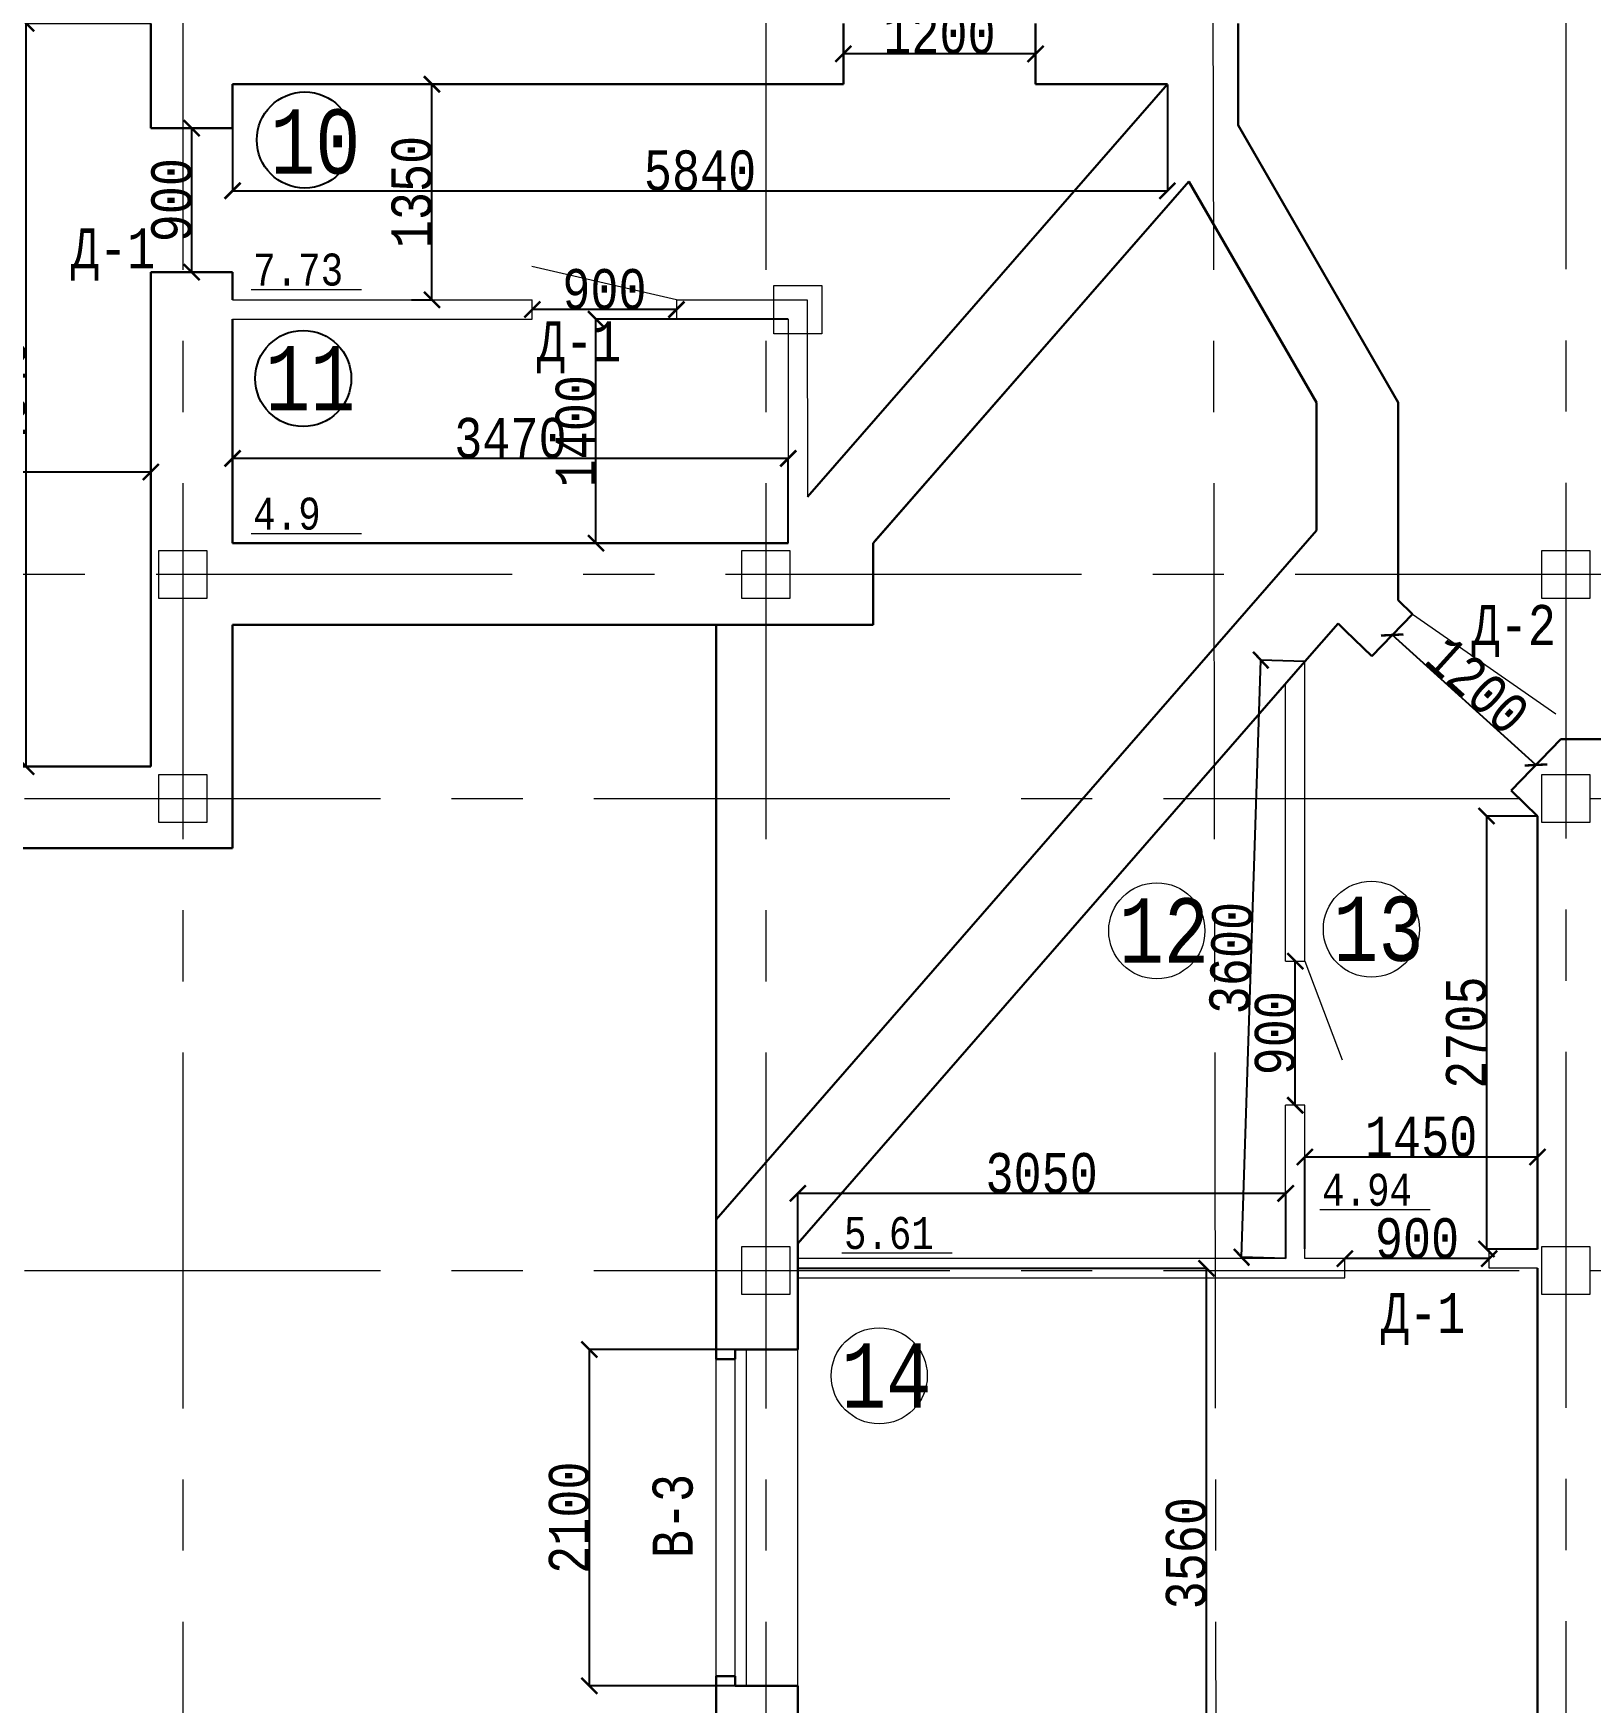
# Model space of a CAD drawing. Header units: millimetres. Extents: x -689206 to 4969298, y -1019800 to 703299.
# Drawn here: x 128656 to 138380, y -736528 to -726101 of the extents above; entities that cross this region are included whole.
import ezdxf

# ---------------------------------------------------------------- set-up
doc = ezdxf.new("R2010")
doc.units = ezdxf.units.MM
doc.linetypes.add('осеваяX2', pattern=[101.6, 63.5, -12.7, 12.7, -12.7])
for name, color, linetype, lineweight in [('несущие', 7, 'Continuous', 30), ('ПЕРЕГОРОДКИ', 252, 'Continuous', 9), ('РАЗМЕРЫ', 7, 'Continuous', 9), ('стены', 7, 'Continuous', 20)]:
    doc.layers.add(name, color=color, linetype=linetype, lineweight=lineweight)
doc.layers.add('четотам', color=7, linetype='Continuous')
doc.styles.add('Аннотативный', font='isocteur.ttf', dxfattribs={"width": 0.7, "height": 250})
doc.dimstyles.new('Аннотативный', dxfattribs={"dimscale": 0, "dimtxt": 250, "dimasz": 100, "dimexe": 1.25, "dimexo": 0.625, "dimtad": 1, "dimdec": 0, "dimtxsty": 'Аннотативный', "dimblk": 'ARCHTICK', "dimcen": 2.5, "dimadec": 0, "dimazin": 0, "dimtfac": 1, "dimtdec": 0, "dimtmove": 0, "dimatfit": 3, "dimfxl": 1, "dimarcsym": 0})

# ---------------------------------------------------------------- blocks, each defined once
blk = doc.blocks.new('_ArchTick')
at = {"color": 0, "linetype": 'ByBlock', "const_width": 0.15}
blk.add_lwpolyline([(-0.5, -0.5), (0.5, 0.5)], dxfattribs=at)
blk = doc.blocks.new('*D2541')
at = {"layer": 'Defpoints', "color": 0, "lineweight": 5, "transparency": 16777216}
for p in [(133429, -733815), (135981, -733815), (133429, -737375)]:
    blk.add_point(p, dxfattribs=at)
at = {"layer": 'стены', "color": 0, "lineweight": -2, "transparency": 16777216}
for p, q in [((133430, -733815), (135982, -733815)), ((135981, -737375), (135981, -733815)), ((133430, -737375), (135982, -737375))]:
    blk.add_line(p, q, dxfattribs=at)
at = {"layer": 'стены', "color": 0, "lineweight": -2, "transparency": 16777216, "xscale": 100, "yscale": 100, "zscale": 100}
for p, rotation in [((135981, -733815), 90), ((135981, -737375), 270)]:
    blk.add_blockref('_ArchTick', p, dxfattribs=dict(at, rotation=rotation))
at = {"layer": 'стены', "color": 0, "lineweight": 5, "transparency": 16777216, "insert": (135855, -735595), "char_height": 250, "attachment_point": 5, "rotation": 90, "style": 'Аннотативный'}
blk.add_mtext('3560', dxfattribs=at)
blk = doc.blocks.new('*D2556')
at = {"layer": 'Defpoints', "color": 0, "lineweight": 5, "transparency": 16777216}
for p in [(136536, -731897), (136536, -731897), (136536, -732797)]:
    blk.add_point(p, dxfattribs=at)
at = {"layer": 'стены', "color": 0, "lineweight": -2, "transparency": 16777216}
for p, q in [((136536, -731897), (136537, -731897)), ((136536, -732797), (136536, -731897)), ((136536, -732797), (136537, -732797))]:
    blk.add_line(p, q, dxfattribs=at)
at = {"layer": 'стены', "color": 0, "lineweight": -2, "transparency": 16777216, "xscale": 100, "yscale": 100, "zscale": 100}
for p, rotation in [((136536, -731897), 90), ((136536, -732797), 270)]:
    blk.add_blockref('_ArchTick', p, dxfattribs=dict(at, rotation=rotation))
at = {"layer": 'стены', "color": 0, "lineweight": 5, "transparency": 16777216, "insert": (136410, -732347), "char_height": 250, "attachment_point": 5, "rotation": 90, "style": 'Аннотативный'}
blk.add_mtext('900', dxfattribs=at)
blk = doc.blocks.new('*D2498')
at = {"layer": 'Defpoints', "color": 0, "lineweight": 5, "transparency": 16777216}
for p in [(136846, -733755), (136846, -733755), (137746, -733755)]:
    blk.add_point(p, dxfattribs=at)
at = {"layer": 'стены', "color": 0, "lineweight": -2, "transparency": 16777216}
for p, q in [((136846, -733754), (136846, -733754)), ((137746, -733755), (136846, -733755)), ((137746, -733754), (137746, -733754))]:
    blk.add_line(p, q, dxfattribs=at)
at = {"layer": 'стены', "color": 0, "lineweight": -2, "transparency": 16777216, "xscale": 100, "yscale": 100, "zscale": 100, "rotation": 180}
blk.add_blockref('_ArchTick', (136846, -733755), dxfattribs=at)
at = {"layer": 'стены', "color": 0, "lineweight": -2, "transparency": 16777216, "xscale": 100, "yscale": 100, "zscale": 100}
blk.add_blockref('_ArchTick', (137746, -733755), dxfattribs=at)
at = {"layer": 'стены', "color": 0, "transparency": 16777216, "insert": (137296, -733629), "char_height": 250, "attachment_point": 5, "style": 'Аннотативный'}
blk.add_mtext('900', dxfattribs=at)
blk = doc.blocks.new('*D2567')
at = {"layer": 'Defpoints', "color": 0, "lineweight": 5, "transparency": 16777216}
for p in [(133429, -733347), (133429, -733755), (136476, -733755)]:
    blk.add_point(p, dxfattribs=at)
at = {"layer": 'ПЕРЕГОРОДКИ', "color": 0, "lineweight": -2, "transparency": 16777216}
for p, q in [((133429, -733754), (133429, -733346)), ((136476, -733347), (133429, -733347)), ((136476, -733754), (136476, -733346))]:
    blk.add_line(p, q, dxfattribs=at)
at = {"layer": 'ПЕРЕГОРОДКИ', "color": 0, "lineweight": -2, "transparency": 16777216, "xscale": 100, "yscale": 100, "zscale": 100, "rotation": 180}
blk.add_blockref('_ArchTick', (133429, -733347), dxfattribs=at)
at = {"layer": 'ПЕРЕГОРОДКИ', "color": 0, "lineweight": -2, "transparency": 16777216, "xscale": 100, "yscale": 100, "zscale": 100}
blk.add_blockref('_ArchTick', (136476, -733347), dxfattribs=at)
at = {"layer": 'ПЕРЕГОРОДКИ', "color": 0, "lineweight": 5, "transparency": 16777216, "insert": (134952, -733222), "char_height": 250, "attachment_point": 5, "style": 'Аннотативный'}
blk.add_mtext('3050', dxfattribs=at)
blk = doc.blocks.new('*D2568')
at = {"layer": 'Defpoints', "color": 0, "lineweight": 5, "transparency": 16777216}
for p in [(136321, -730016), (136596, -730024), (136476, -733755)]:
    blk.add_point(p, dxfattribs=at)
at = {"layer": 'ПЕРЕГОРОДКИ', "color": 0, "lineweight": -2, "transparency": 16777216}
for p, q in [((136201, -733746), (136321, -730016)), ((136595, -730024), (136320, -730016)), ((136475, -733755), (136200, -733746))]:
    blk.add_line(p, q, dxfattribs=at)
at = {"layer": 'ПЕРЕГОРОДКИ', "color": 0, "lineweight": -2, "transparency": 16777216, "xscale": 100, "yscale": 100, "zscale": 100}
for p, rotation in [((136321, -730016), 88.15754055116209), ((136201, -733746), 268.1575405511621)]:
    blk.add_blockref('_ArchTick', p, dxfattribs=dict(at, rotation=rotation))
at = {"layer": 'ПЕРЕГОРОДКИ', "color": 0, "lineweight": 5, "transparency": 16777216, "insert": (136135, -731877), "char_height": 250, "attachment_point": 5, "rotation": 88.1575, "style": 'Аннотативный'}
blk.add_mtext('3600', dxfattribs=at)
blk = doc.blocks.new('*D2518')
at = {"layer": 'Defpoints', "color": 0, "linetype": 'ByBlock', "lineweight": 5, "transparency": 16777216}
for p in [(128611, -726039), (129390, -726039), (129390, -730681)]:
    blk.add_point(p, dxfattribs=at)
at = {"layer": 'ПЕРЕГОРОДКИ', "color": 0, "linetype": 'ByBlock', "lineweight": -2, "transparency": 16777216}
for p, q in [((129389, -726039), (128609, -726039)), ((128611, -730681), (128611, -726039)), ((129389, -730681), (128609, -730681))]:
    blk.add_line(p, q, dxfattribs=at)
at = {"layer": 'ПЕРЕГОРОДКИ', "color": 0, "linetype": 'ByBlock', "lineweight": -2, "transparency": 16777216, "xscale": 100, "yscale": 100, "zscale": 100}
for p, rotation in [((128611, -726039), 90), ((128611, -730681), 270)]:
    blk.add_blockref('_ArchTick', p, dxfattribs=dict(at, rotation=rotation))
at = {"layer": 'ПЕРЕГОРОДКИ', "color": 0, "linetype": 'ByBlock', "lineweight": 5, "transparency": 16777216, "insert": (128485, -728360), "char_height": 250, "attachment_point": 5, "rotation": 90, "style": 'Аннотативный'}
blk.add_mtext('4640', dxfattribs=at)
blk = doc.blocks.new('*D2519')
at = {"layer": 'Defpoints', "color": 0, "linetype": 'ByBlock', "lineweight": 5, "transparency": 16777216}
for p in [(125390, -728841), (125390, -730681), (129390, -730681)]:
    blk.add_point(p, dxfattribs=at)
at = {"layer": 'ПЕРЕГОРОДКИ', "color": 0, "linetype": 'ByBlock', "lineweight": -2, "transparency": 16777216}
for p, q in [((125390, -730680), (125390, -728840)), ((129390, -728841), (125390, -728841)), ((129390, -730680), (129390, -728840))]:
    blk.add_line(p, q, dxfattribs=at)
at = {"layer": 'ПЕРЕГОРОДКИ', "color": 0, "linetype": 'ByBlock', "lineweight": -2, "transparency": 16777216, "xscale": 100, "yscale": 100, "zscale": 100, "rotation": 180}
blk.add_blockref('_ArchTick', (125390, -728841), dxfattribs=at)
at = {"layer": 'ПЕРЕГОРОДКИ', "color": 0, "linetype": 'ByBlock', "lineweight": -2, "transparency": 16777216, "xscale": 100, "yscale": 100, "zscale": 100}
blk.add_blockref('_ArchTick', (129390, -728841), dxfattribs=at)
at = {"layer": 'ПЕРЕГОРОДКИ', "color": 0, "linetype": 'ByBlock', "lineweight": 5, "transparency": 16777216, "insert": (127390, -728716), "char_height": 250, "attachment_point": 5, "style": 'Аннотативный'}
blk.add_mtext('4000', dxfattribs=at)
blk = doc.blocks.new('*D2611')
at = {"layer": 'Defpoints', "color": 0, "linetype": 'ByBlock', "lineweight": 5, "transparency": 16777216}
for p in [(132128, -734323), (133429, -734323), (133429, -736423)]:
    blk.add_point(p, dxfattribs=at)
at = {"layer": 'РАЗМЕРЫ', "color": 0, "linetype": 'ByBlock', "lineweight": -2, "transparency": 16777216}
for p, q in [((133428, -734323), (132127, -734323)), ((132128, -736423), (132128, -734323)), ((133428, -736423), (132127, -736423))]:
    blk.add_line(p, q, dxfattribs=at)
at = {"layer": 'РАЗМЕРЫ', "color": 0, "linetype": 'ByBlock', "lineweight": -2, "transparency": 16777216, "xscale": 100, "yscale": 100, "zscale": 100}
for p, rotation in [((132128, -734323), 90), ((132128, -736423), 270)]:
    blk.add_blockref('_ArchTick', p, dxfattribs=dict(at, rotation=rotation))
at = {"layer": 'РАЗМЕРЫ', "color": 0, "linetype": 'ByBlock', "lineweight": 5, "transparency": 16777216, "insert": (132002, -735373), "char_height": 250, "attachment_point": 5, "rotation": 90, "style": 'Аннотативный'}
blk.add_mtext('2100', dxfattribs=at)
blk = doc.blocks.new('*D2622')
at = {"layer": 'Defpoints', "color": 0, "linetype": 'ByBlock', "lineweight": 5, "transparency": 16777216}
for p in [(129900, -728756), (129900, -729286), (133370, -729286)]:
    blk.add_point(p, dxfattribs=at)
at = {"layer": 'РАЗМЕРЫ', "color": 0, "linetype": 'ByBlock', "lineweight": -2, "transparency": 16777216}
for p, q in [((129900, -729285), (129900, -728755)), ((133370, -728756), (129900, -728756)), ((133370, -729285), (133370, -728755))]:
    blk.add_line(p, q, dxfattribs=at)
at = {"layer": 'РАЗМЕРЫ', "color": 0, "linetype": 'ByBlock', "lineweight": -2, "transparency": 16777216, "xscale": 100, "yscale": 100, "zscale": 100, "rotation": 180}
blk.add_blockref('_ArchTick', (129900, -728756), dxfattribs=at)
at = {"layer": 'РАЗМЕРЫ', "color": 0, "linetype": 'ByBlock', "lineweight": -2, "transparency": 16777216, "xscale": 100, "yscale": 100, "zscale": 100}
blk.add_blockref('_ArchTick', (133370, -728756), dxfattribs=at)
at = {"layer": 'РАЗМЕРЫ', "color": 0, "linetype": 'ByBlock', "lineweight": 5, "transparency": 16777216, "insert": (131635, -728630), "char_height": 250, "attachment_point": 5, "style": 'Аннотативный'}
blk.add_mtext('3470', dxfattribs=at)
blk = doc.blocks.new('*D2571')
at = {"layer": 'Defpoints', "color": 0, "linetype": 'ByBlock', "lineweight": 5, "transparency": 16777216}
for p in [(129900, -726419), (135737, -726419), (135737, -727084)]:
    blk.add_point(p, dxfattribs=at)
at = {"layer": 'РАЗМЕРЫ', "color": 0, "linetype": 'ByBlock', "lineweight": -2, "transparency": 16777216}
for p, q in [((129900, -726420), (129900, -727086)), ((135737, -726420), (135737, -727086)), ((129900, -727084), (135737, -727084))]:
    blk.add_line(p, q, dxfattribs=at)
at = {"layer": 'РАЗМЕРЫ', "color": 0, "linetype": 'ByBlock', "lineweight": -2, "transparency": 16777216, "xscale": 100, "yscale": 100, "zscale": 100, "rotation": 180}
blk.add_blockref('_ArchTick', (129900, -727084), dxfattribs=at)
at = {"layer": 'РАЗМЕРЫ', "color": 0, "linetype": 'ByBlock', "lineweight": -2, "transparency": 16777216, "xscale": 100, "yscale": 100, "zscale": 100}
blk.add_blockref('_ArchTick', (135737, -727084), dxfattribs=at)
at = {"layer": 'РАЗМЕРЫ', "color": 0, "linetype": 'ByBlock', "lineweight": 5, "transparency": 16777216, "insert": (132819, -726959), "char_height": 250, "attachment_point": 5, "style": 'Аннотативный'}
blk.add_mtext('5840', dxfattribs=at)
blk = doc.blocks.new('*D2572')
at = {"layer": 'Defpoints', "color": 0, "linetype": 'ByBlock', "lineweight": 5, "transparency": 16777216}
for p in [(131016, -726419), (131145, -726419), (131016, -727766)]:
    blk.add_point(p, dxfattribs=at)
at = {"layer": 'РАЗМЕРЫ', "color": 0, "linetype": 'ByBlock', "lineweight": -2, "transparency": 16777216}
for p, q in [((131017, -726419), (131146, -726419)), ((131145, -727766), (131145, -726419)), ((131017, -727766), (131146, -727766))]:
    blk.add_line(p, q, dxfattribs=at)
at = {"layer": 'РАЗМЕРЫ', "color": 0, "linetype": 'ByBlock', "lineweight": -2, "transparency": 16777216, "xscale": 100, "yscale": 100, "zscale": 100}
for p, rotation in [((131145, -726419), 90), ((131145, -727766), 270)]:
    blk.add_blockref('_ArchTick', p, dxfattribs=dict(at, rotation=rotation))
at = {"layer": 'РАЗМЕРЫ', "color": 0, "linetype": 'ByBlock', "lineweight": 5, "transparency": 16777216, "insert": (131019, -727092), "char_height": 250, "attachment_point": 5, "rotation": 90, "style": 'Аннотативный'}
blk.add_mtext('1350', dxfattribs=at)
blk = doc.blocks.new('*D2641')
at = {"layer": 'Defpoints', "color": 0, "linetype": 'ByBlock', "lineweight": 5, "transparency": 16777216}
for p in [(137141, -729859), (137141, -729859), (138039, -730671)]:
    blk.add_point(p, dxfattribs=at)
at = {"layer": 'РАЗМЕРЫ', "color": 0, "linetype": 'ByBlock', "lineweight": -2, "transparency": 16777216}
for p, q in [((137141, -729860), (137140, -729860)), ((138039, -730671), (137141, -729859)), ((138039, -730670), (138039, -730670))]:
    blk.add_line(p, q, dxfattribs=at)
at = {"layer": 'РАЗМЕРЫ', "color": 0, "linetype": 'ByBlock', "lineweight": -2, "transparency": 16777216, "xscale": 100, "yscale": 100, "zscale": 100}
for p, rotation in [((137141, -729859), 137.8804456621028), ((138039, -730671), 317.8804456621028)]:
    blk.add_blockref('_ArchTick', p, dxfattribs=dict(at, rotation=rotation))
at = {"layer": 'РАЗМЕРЫ', "color": 0, "linetype": 'ByBlock', "lineweight": 5, "transparency": 16777216, "insert": (137674, -730172), "char_height": 250, "attachment_point": 5, "rotation": 317.8804, "style": 'Аннотативный'}
blk.add_mtext('1200', dxfattribs=at)
blk = doc.blocks.new('*D2644')
at = {"layer": 'Defpoints', "color": 0, "linetype": 'ByBlock', "lineweight": 5, "transparency": 16777216}
for p in [(133714, -726229), (133714, -726229), (134914, -726229)]:
    blk.add_point(p, dxfattribs=at)
at = {"layer": 'РАЗМЕРЫ', "color": 0, "linetype": 'ByBlock', "lineweight": -2, "transparency": 16777216}
for p, q in [((133714, -726228), (133714, -726228)), ((134914, -726229), (133714, -726229)), ((134914, -726228), (134914, -726228))]:
    blk.add_line(p, q, dxfattribs=at)
at = {"layer": 'РАЗМЕРЫ', "color": 0, "linetype": 'ByBlock', "lineweight": -2, "transparency": 16777216, "xscale": 100, "yscale": 100, "zscale": 100, "rotation": 180}
blk.add_blockref('_ArchTick', (133714, -726229), dxfattribs=at)
at = {"layer": 'РАЗМЕРЫ', "color": 0, "linetype": 'ByBlock', "lineweight": -2, "transparency": 16777216, "xscale": 100, "yscale": 100, "zscale": 100}
blk.add_blockref('_ArchTick', (134914, -726229), dxfattribs=at)
at = {"layer": 'РАЗМЕРЫ', "color": 0, "linetype": 'ByBlock', "lineweight": 5, "transparency": 16777216, "insert": (134314, -726103), "char_height": 250, "attachment_point": 5, "style": 'Аннотативный'}
blk.add_mtext('1200', dxfattribs=at)
blk = doc.blocks.new('*D2573')
at = {"layer": 'Defpoints', "color": 0, "linetype": 'ByBlock', "lineweight": 5, "transparency": 16777216}
for p in [(132169, -727886), (133370, -727886), (133370, -729286)]:
    blk.add_point(p, dxfattribs=at)
at = {"layer": 'РАЗМЕРЫ', "color": 0, "linetype": 'ByBlock', "lineweight": -2, "transparency": 16777216}
for p, q in [((133369, -727886), (132168, -727886)), ((132169, -729286), (132169, -727886)), ((133369, -729286), (132168, -729286))]:
    blk.add_line(p, q, dxfattribs=at)
at = {"layer": 'РАЗМЕРЫ', "color": 0, "linetype": 'ByBlock', "lineweight": -2, "transparency": 16777216, "xscale": 100, "yscale": 100, "zscale": 100}
for p, rotation in [((132169, -727886), 90), ((132169, -729286), 270)]:
    blk.add_blockref('_ArchTick', p, dxfattribs=dict(at, rotation=rotation))
at = {"layer": 'РАЗМЕРЫ', "color": 0, "linetype": 'ByBlock', "lineweight": 5, "transparency": 16777216, "insert": (132044, -728586), "char_height": 250, "attachment_point": 5, "rotation": 90, "style": 'Аннотативный'}
blk.add_mtext('1400', dxfattribs=at)
blk = doc.blocks.new('*D2574')
at = {"layer": 'Defpoints', "color": 0, "linetype": 'ByBlock', "lineweight": 5, "transparency": 16777216}
for p in [(131772, -727826), (131772, -727826), (132672, -727829)]:
    blk.add_point(p, dxfattribs=at)
at = {"layer": 'РАЗМЕРЫ', "color": 0, "linetype": 'ByBlock', "lineweight": -2, "transparency": 16777216}
for p, q in [((131772, -727825), (131772, -727825)), ((132672, -727826), (131772, -727826)), ((132672, -727828), (132672, -727825))]:
    blk.add_line(p, q, dxfattribs=at)
at = {"layer": 'РАЗМЕРЫ', "color": 0, "linetype": 'ByBlock', "lineweight": -2, "transparency": 16777216, "xscale": 100, "yscale": 100, "zscale": 100, "rotation": 180}
blk.add_blockref('_ArchTick', (131772, -727826), dxfattribs=at)
at = {"layer": 'РАЗМЕРЫ', "color": 0, "linetype": 'ByBlock', "lineweight": -2, "transparency": 16777216, "xscale": 100, "yscale": 100, "zscale": 100}
blk.add_blockref('_ArchTick', (132672, -727826), dxfattribs=at)
at = {"layer": 'РАЗМЕРЫ', "color": 0, "linetype": 'ByBlock', "lineweight": 5, "transparency": 16777216, "insert": (132222, -727700), "char_height": 250, "attachment_point": 5, "style": 'Аннотативный'}
blk.add_mtext('900', dxfattribs=at)
blk = doc.blocks.new('*D2577')
at = {"layer": 'Defpoints', "color": 0, "linetype": 'ByBlock', "lineweight": 5, "transparency": 16777216}
for p in [(129645, -726693), (129645, -726693), (129645, -727593)]:
    blk.add_point(p, dxfattribs=at)
at = {"layer": 'РАЗМЕРЫ', "color": 0, "linetype": 'ByBlock', "lineweight": -2, "transparency": 16777216}
for p, q in [((129645, -726693), (129646, -726693)), ((129645, -727593), (129645, -726693)), ((129645, -727593), (129646, -727593))]:
    blk.add_line(p, q, dxfattribs=at)
at = {"layer": 'РАЗМЕРЫ', "color": 0, "linetype": 'ByBlock', "lineweight": -2, "transparency": 16777216, "xscale": 100, "yscale": 100, "zscale": 100}
for p, rotation in [((129645, -726693), 90), ((129645, -727593), 270)]:
    blk.add_blockref('_ArchTick', p, dxfattribs=dict(at, rotation=rotation))
at = {"layer": 'РАЗМЕРЫ', "color": 0, "linetype": 'ByBlock', "lineweight": 5, "transparency": 16777216, "insert": (129519, -727143), "char_height": 250, "attachment_point": 5, "rotation": 90, "style": 'Аннотативный'}
blk.add_mtext('900', dxfattribs=at)
blk = doc.blocks.new('*D2579')
at = {"layer": 'Defpoints', "color": 0, "linetype": 'ByBlock', "lineweight": 5, "transparency": 16777216}
for p in [(138049, -730990), (137730, -733695), (138049, -733695)]:
    blk.add_point(p, dxfattribs=at)
at = {"layer": 'РАЗМЕРЫ', "color": 0, "linetype": 'ByBlock', "lineweight": -2, "transparency": 16777216}
for p, q in [((138049, -730990), (137728, -730990)), ((137730, -730990), (137730, -733695)), ((138049, -733695), (137728, -733695))]:
    blk.add_line(p, q, dxfattribs=at)
at = {"layer": 'РАЗМЕРЫ', "color": 0, "linetype": 'ByBlock', "lineweight": -2, "transparency": 16777216, "xscale": 100, "yscale": 100, "zscale": 100}
for p, rotation in [((137730, -730990), 90), ((137730, -733695), 270)]:
    blk.add_blockref('_ArchTick', p, dxfattribs=dict(at, rotation=rotation))
at = {"layer": 'РАЗМЕРЫ', "color": 0, "linetype": 'ByBlock', "lineweight": 5, "transparency": 16777216, "insert": (137604, -732343), "char_height": 250, "attachment_point": 5, "rotation": 90, "style": 'Аннотативный'}
blk.add_mtext('2705', dxfattribs=at)
blk = doc.blocks.new('*D2580')
at = {"layer": 'Defpoints', "color": 0, "linetype": 'ByBlock', "lineweight": 5, "transparency": 16777216}
for p in [(136596, -733120), (136596, -733695), (138049, -733695)]:
    blk.add_point(p, dxfattribs=at)
at = {"layer": 'РАЗМЕРЫ', "color": 0, "linetype": 'ByBlock', "lineweight": -2, "transparency": 16777216}
for p, q in [((136596, -733694), (136596, -733118)), ((138049, -733120), (136596, -733120)), ((138049, -733694), (138049, -733118))]:
    blk.add_line(p, q, dxfattribs=at)
at = {"layer": 'РАЗМЕРЫ', "color": 0, "linetype": 'ByBlock', "lineweight": -2, "transparency": 16777216, "xscale": 100, "yscale": 100, "zscale": 100, "rotation": 180}
blk.add_blockref('_ArchTick', (136596, -733120), dxfattribs=at)
at = {"layer": 'РАЗМЕРЫ', "color": 0, "linetype": 'ByBlock', "lineweight": -2, "transparency": 16777216, "xscale": 100, "yscale": 100, "zscale": 100}
blk.add_blockref('_ArchTick', (138049, -733120), dxfattribs=at)
at = {"layer": 'РАЗМЕРЫ', "color": 0, "linetype": 'ByBlock', "lineweight": 5, "transparency": 16777216, "insert": (137322, -732994), "char_height": 250, "attachment_point": 5, "style": 'Аннотативный'}
blk.add_mtext('1450', dxfattribs=at)

msp = doc.modelspace()

# ---------------------------------------------------------------- linework, layer by layer
at = {"layer": 'несущие', "color": 0}
for p, q in [((133429.1, -734322.8), (133429.1, -733694.9)), ((133429.1, -736422.8), (133429.1, -737375.4))]:
    msp.add_line(p, q, dxfattribs=at)
at = {"layer": 'несущие', "color": 18, "linetype": 'ByBlock', "lineweight": 30, "true_color": 0x000000}
for p, q in [((133039.1, -734382.8), (132919.1, -734382.8)), ((133039.1, -734322.8), (133429.1, -734322.8)), ((133039.1, -734322.8), (133039.1, -734382.8)), ((133039.1, -736362.8), (132919.1, -736362.8)), ((133039.1, -736422.8), (133039.1, -736362.8)), ((133429.1, -736422.8), (133039.1, -736422.8))]:
    msp.add_line(p, q, dxfattribs=at)
at = {"layer": 'несущие', "color": 18, "linetype": 'ByBlock', "lineweight": 9, "true_color": 0x000000}
for p, q in [((133039.1, -736362.8), (133039.1, -734382.8)), ((133109.1, -736422.8), (133109.1, -734322.8)), ((133429.1, -736422.8), (133429.1, -734322.8))]:
    msp.add_line(p, q, dxfattribs=at)
at = {"layer": 'несущие', "color": 18, "linetype": 'ByBlock', "lineweight": 13, "true_color": 0x000000}
msp.add_line((133039.1, -736422.8), (133109.1, -736422.8), dxfattribs=at)
at = {"layer": 'ПЕРЕГОРОДКИ', "color": 0, "lineweight": 13}
for p, q in [((136475.8, -733754.9), (133429.1, -733754.9)), ((136845.9, -733754.9), (136595.8, -733754.9)), ((133429.1, -733874.9), (136845.9, -733874.9))]:
    msp.add_line(p, q, dxfattribs=at)
at = {"layer": 'ПЕРЕГОРОДКИ', "color": 0}
for p, q in [((136845.9, -733874.9), (136845.9, -733754.9)), ((133429.1, -733814.9), (133429.1, -733874.9))]:
    msp.add_line(p, q, dxfattribs=at)
at = {"layer": 'РАЗМЕРЫ', "linetype": 'осеваяX2', "lineweight": 5, "ltscale": 35}
for p, q in [((129589.7, -700463.5), (129589.7, -750301.3)), ((135981.2, -700463.5), (136061.2, -750301.3)), ((138225.2, -700459.9), (138225.2, -750301.3)), ((181429.1, -729481.6), (114376.4, -729481.6))]:
    msp.add_line(p, q, dxfattribs=at)
at = {"layer": 'РАЗМЕРЫ', "linetype": 'ByBlock', "lineweight": 30}
for p, q in [((133714.1, -726418.9), (133714.1, -726038.9)), ((134914.1, -726038.9), (134914.1, -726418.9)), ((136179.1, -726673.9), (136179.1, -726038.9)), ((129389.7, -726693.1), (129899.7, -726693.1)), ((129899.7, -727593.1), (129389.7, -727593.1)), ((129899.7, -727766.1), (129899.7, -727593.1)), ((137179.1, -729642.2), (137268, -729728.1)), ((136850, -729832.2), (136802.9, -729786.7)), ((137268, -729728.1), (137014.2, -729990.8)), ((136850, -729832.2), (137014.2, -729990.8)), ((138193.1, -730510.9), (137884, -730830.9)), ((138193.1, -730510.9), (138548.1, -730510.9)), ((137884, -730830.9), (138049.1, -730990.4))]:
    msp.add_line(p, q, dxfattribs=at)
at = {"layer": 'РАЗМЕРЫ', "linetype": 'ByBlock', "lineweight": 9}
for p, q in [((132671.6, -727766.1), (131768.6, -727558.3)), ((137268, -729728.1), (138163.3, -730352.1))]:
    msp.add_line(p, q, dxfattribs=at)
at = {"layer": 'РАЗМЕРЫ'}
for p, q in [((130015, -727700.5), (130704.3, -727700.5)), ((130015, -729225), (130704.3, -729225))]:
    msp.add_line(p, q, dxfattribs=at)
at = {"layer": 'РАЗМЕРЫ', "linetype": 'ByBlock', "lineweight": 20}
for p, q in [((129899.7, -727766.1), (131771.6, -727766.1)), ((129899.7, -727766.1), (131771.6, -727766.1)), ((131771.6, -727886.1), (131771.6, -727766.1)), ((132671.6, -727766.1), (133196.2, -727766.1)), ((132671.6, -727766.1), (133487.1, -727766.1)), ((132671.6, -727766.1), (132671.6, -727886.1)), ((133487.1, -727766.1), (133489.1, -728995.5)), ((129899.7, -729286.1), (129899.7, -727886.1)), ((129899.7, -727886.1), (131771.6, -727886.1)), ((129899.7, -727886.1), (131771.6, -727886.1)), ((132671.6, -727886.1), (133196.2, -727886.1)), ((132671.6, -727886.1), (133369.7, -727886.1)), ((133369.7, -727886.1), (133369.7, -729286.1))]:
    msp.add_line(p, q, dxfattribs=at)
at = {"layer": 'РАЗМЕРЫ', "lineweight": 30, "ltscale": 35}
msp.add_line((132919.1, -733511.4), (132919.1, -729796.1), dxfattribs=at)
at = {"layer": 'РАЗМЕРЫ', "linetype": 'ByBlock', "lineweight": 9, "ltscale": 35}
msp.add_line((138213.1, -730510.9), (138193.1, -730510.9), dxfattribs=at)
at = {"layer": 'РАЗМЕРЫ', "lineweight": 5}
for p, q in [((136689.6, -733448.7), (137378.9, -733448.7)), ((133703.6, -733718.5), (134392.8, -733718.5))]:
    msp.add_line(p, q, dxfattribs=at)
at = {"layer": 'стены', "linetype": 'осеваяX2', "lineweight": 5, "ltscale": 35}
for p, q in [((133229.1, -700463.5), (133229.1, -750301.3)), ((114376.4, -730880.9), (181429.1, -730880.9)), ((114376.4, -733828.9), (181429.1, -733828.9))]:
    msp.add_line(p, q, dxfattribs=at)
at = {"layer": 'стены'}
for p, q in [((129389.7, -726038.9), (129389.7, -726418.9)), ((129389.7, -726693.1), (129389.7, -726418.9)), ((129389.7, -729796.1), (129389.7, -727593.1)), ((136669.1, -728405.9), (136169.1, -727539.9)), ((137179.1, -728405.9), (136679.1, -727539.9)), ((136669.1, -729205.9), (136669.1, -728405.9)), ((136669.1, -729205.9), (136669.1, -728405.9)), ((137179.1, -728405.9), (137179.1, -729205.9)), ((137179.1, -728405.9), (137179.1, -729205.9)), ((132919.1, -733511.4), (136669.1, -729205.9)), ((132919.1, -733511.4), (136669.1, -729205.9)), ((137179.1, -729205.9), (137179.1, -729642.2)), ((137179.1, -729205.9), (137179.1, -729642.2)), ((138049.1, -730990.4), (138049.1, -732656.4)), ((136595.8, -731897.1), (136827.7, -732513.4)), ((132919.1, -733187.2), (132919.1, -734382.8)), ((132919.1, -734742.8), (132919.1, -733511.4)), ((133429.1, -733978.9), (133429.1, -733678.9)), ((138049.1, -733694.9), (137745.9, -733694.9)), ((138049.1, -733694.9), (137745.9, -733694.9)), ((133279.1, -733828.9), (133579.1, -733828.9)), ((138049.1, -733814.9), (137745.9, -733814.9)), ((138049.1, -735760.9), (138049.1, -735640.9))]:
    msp.add_line(p, q, dxfattribs=at)
at = {"layer": 'стены', "lineweight": 30}
for p, q in [((129389.7, -726038.9), (129389.7, -726693.1)), ((136179.1, -726418.9), (136179.1, -726038.9)), ((129899.7, -726693.1), (129899.7, -726418.9)), ((133714.1, -726418.9), (129899.7, -726418.9)), ((135737.4, -726418.9), (133489.1, -728995.5)), ((135737.4, -726418.9), (134914.1, -726418.9)), ((136179.1, -726418.9), (136179.1, -726673.9)), ((136179.1, -726673.9), (137179.1, -728405.9)), ((135872.2, -727025.6), (133899.7, -729286.1)), ((135872.2, -727025.6), (133909.4, -729275)), ((136669.1, -728405.9), (135872.2, -727025.6)), ((129389.7, -727593.1), (129389.7, -730680.9)), ((129899.7, -727766.1), (129899.7, -727593.1)), ((129899.7, -729286.1), (129899.7, -727886.1)), ((136669.1, -729205.9), (136669.1, -728405.9)), ((137179.1, -728405.9), (137179.1, -729205.9)), ((132919.1, -733511.4), (136669.1, -729205.9)), ((137179.1, -729205.9), (137179.1, -729642.2)), ((129899.7, -729286.1), (133369.7, -729286.1)), ((133899.7, -729286.1), (133899.7, -729796.1)), ((137179.1, -729642.2), (137268, -729728.1)), ((133899.7, -729796.1), (129899.7, -729796.1)), ((129899.7, -731190.9), (129899.7, -729796.1)), ((136595.8, -730024.5), (136802.9, -729786.7)), ((133429.1, -733660.3), (136595.8, -730024.5)), ((129389.7, -730680.9), (128365.2, -730680.9)), ((138049.1, -733694.9), (138049.1, -730990.4)), ((128305.2, -731190.9), (129899.7, -731190.9)), ((132919.1, -733511.4), (132919.1, -734382.8)), ((133429.1, -733660.3), (133429.1, -733694.9)), ((138049.1, -734080.9), (138049.1, -733814.9)), ((138049.1, -734080.9), (138049.1, -737375.4)), ((132919.1, -736362.8), (132919.1, -737618.4))]:
    msp.add_line(p, q, dxfattribs=at)
at = {"layer": 'стены', "lineweight": 13}
for p, q in [((136595.8, -731897.1), (136595.8, -730024.5)), ((136475.8, -731897.1), (136475.8, -730162.3)), ((136475.8, -731897.1), (136595.8, -731897.1)), ((136475.8, -733754.9), (136475.8, -732797.1)), ((136595.8, -732797.1), (136475.8, -732797.1)), ((136595.8, -733754.9), (136595.8, -732797.1)), ((137745.9, -733814.9), (137745.9, -733694.9)), ((138049.1, -733814.9), (137745.9, -733814.9))]:
    msp.add_line(p, q, dxfattribs=at)
at = {"layer": 'стены', "lineweight": 9}
msp.add_line((132919.1, -736362.8), (132919.1, -733511.4), dxfattribs=at)
at = {"layer": 'стены'}
for points in [[(133279.1, -727676.9), (133579.1, -727676.9), (133579.1, -727976.9), (133279.1, -727976.9)], [(129439.7, -729331.6), (129739.7, -729331.6), (129739.7, -729631.6), (129439.7, -729631.6)], [(133079.1, -729331.6), (133379.1, -729331.6), (133379.1, -729631.6), (133079.1, -729631.6)], [(129439.7, -730730.9), (129739.7, -730730.9), (129739.7, -731030.9), (129439.7, -731030.9)], [(138075.2, -730730.9), (138375.2, -730730.9), (138375.2, -731030.9), (138075.2, -731030.9)], [(133079.1, -733678.9), (133379.1, -733678.9), (133379.1, -733978.9), (133079.1, -733978.9)], [(138075.2, -733678.9), (138375.2, -733678.9), (138375.2, -733978.9), (138075.2, -733978.9)]]:
    msp.add_lwpolyline(points, close=True, dxfattribs=at)
at = {"layer": 'стены', "lineweight": 20}
msp.add_lwpolyline([(138075.2, -729331.6), (138375.2, -729331.6), (138375.2, -729631.6), (138075.2, -729631.6)], close=True, dxfattribs=at)
at = {"layer": 'четотам'}
for centre in [(130351.1, -726767), (130341.1, -728257)]:
    msp.add_circle(centre, 300, dxfattribs=at)
at = {"layer": 'четотам', "lineweight": 13}
for centre in [(135671.1, -731707), (137011.1, -731697), (133937.9, -734486.9)]:
    msp.add_circle(centre, 300, dxfattribs=at)

# ---------------------------------------------------------------- texts
at = {"layer": 'РАЗМЕРЫ', "lineweight": 20, "ltscale": 150, "attachment_point": 1, "style": 'Аннотативный'}
for s, insert, char_height, width in [('10', (130135, -726576), 401.1, 1460), ('Д-1', (128891.1, -727319.4), 250, 922.913), ('Д-1', (131801.1, -727899.4), 250, 922.913), ('11', (130103.8, -728053.9), 401.1, 1460), ('Д-2', (137637.5, -729671.6), 250, 922.913), ('Д-1', (137071.1, -733969.4), 250, 922.913)]:
    msp.add_mtext(s, dxfattribs=dict(at, insert=insert, char_height=char_height, width=width))
at = {"layer": 'РАЗМЕРЫ', "char_height": 200, "width": 656.117, "attachment_point": 1, "style": 'Аннотативный'}
for s, insert in [('7.73', (130029.1, -727476.4)), ('4.9', (130029.1, -729001))]:
    msp.add_mtext(s, dxfattribs=dict(at, insert=insert))
at = {"layer": 'РАЗМЕРЫ', "lineweight": 13, "ltscale": 150, "char_height": 401.1, "width": 1460, "attachment_point": 1, "style": 'Аннотативный'}
for s, insert in [('12', (135433.8, -731503.9)), ('13', (136773.8, -731493.9)), ('14', (133700.7, -734283.9))]:
    msp.add_mtext(s, dxfattribs=dict(at, insert=insert))
at = {"layer": 'РАЗМЕРЫ', "lineweight": 5, "char_height": 200, "width": 656.117, "attachment_point": 1, "style": 'Аннотативный'}
for s, insert in [('4.94', (136703.7, -733224.7)), ('5.61', (133717.7, -733494.4))]:
    msp.add_mtext(s, dxfattribs=dict(at, insert=insert))
at = {"layer": 'РАЗМЕРЫ', "lineweight": 20, "ltscale": 150, "insert": (132522.9, -735625.8), "char_height": 250, "width": 922.913, "attachment_point": 1, "rotation": 90, "style": 'Аннотативный'}
msp.add_mtext('В-3', dxfattribs=at)

# ---------------------------------------------------------------- dimensions: what is measured, and where the dimension line sits
at = {"layer": 'ПЕРЕГОРОДКИ', "color": 18, "linetype": 'ByBlock', "lineweight": 5, "true_color": 0x000000}
dim = msp.add_linear_dim(base=(128610.7, -726038.9), p1=(129389.7, -730680.9), p2=(129389.7, -726038.9), angle=90, text='4640', dimstyle='Аннотативный', dxfattribs=at)
dim.commit()
dim.dimension.update_dxf_attribs({"geometry": '*D2518', "text_midpoint": (128485.1, -728359.9)})
dim = msp.add_linear_dim(base=(125389.7, -728841.3), p1=(129389.7, -730680.9), p2=(125389.7, -730680.9), dimstyle='Аннотативный', dxfattribs=at)
dim.commit()
dim.dimension.update_dxf_attribs({"geometry": '*D2519', "text_midpoint": (127389.7, -728715.7)})
at = {"layer": 'ПЕРЕГОРОДКИ', "color": 0, "lineweight": 5}
for p2, distance, text, picture, middle in [((136595.8, -730024.5), 275, '3600', '*D2568', (136135.4, -731876.8)), ((133429.1, -733754.9), -407.6, '3050', '*D2567', (134952.5, -733221.7))]:
    dim = msp.add_aligned_dim(p1=(136475.8, -733754.9), p2=p2, distance=distance, text=text, dimstyle='Аннотативный', dxfattribs=at)
    dim.commit()
    dim.dimension.update_dxf_attribs({"geometry": picture, "text_midpoint": middle})
at = {"layer": 'РАЗМЕРЫ', "linetype": 'ByBlock', "lineweight": 5}
dim = msp.add_aligned_dim(p1=(134914.1, -726228.9), p2=(133714.1, -726228.9), distance=0, dimstyle='Аннотативный', dxfattribs=at)
dim.commit()
dim.dimension.update_dxf_attribs({"geometry": '*D2644', "text_midpoint": (134314.1, -726103.3)})
for base, p1, p2, text, picture, middle in [((135737.4, -727084.3), (129899.7, -726418.9), (135737.4, -726418.9), '5840', '*D2571', (132818.6, -726958.7)), ((136595.8, -733119.6), (138049.1, -733694.9), (136595.8, -733694.9), '1450', '*D2580', (137322.5, -732993.9))]:
    dim = msp.add_linear_dim(base=base, p1=p1, p2=p2, text=text, dimstyle='Аннотативный', dxfattribs=at)
    dim.commit()
    dim.dimension.update_dxf_attribs({"geometry": picture, "text_midpoint": middle})
dim = msp.add_linear_dim(base=(131145, -726418.9), p1=(131016, -727766.1), p2=(131016, -726418.9), angle=90, text='1350', dimstyle='Аннотативный', dxfattribs=at)
dim.commit()
dim.dimension.update_dxf_attribs({"geometry": '*D2572', "text_midpoint": (131019.4, -727092.5)})
for base, p1, p2, picture, middle in [((129644.7, -726693.1), (129644.7, -727593.1), (129644.7, -726693.1), '*D2577', (129519.1, -727143.1)), ((132169.3, -727886.1), (133369.7, -729286.1), (133369.7, -727886.1), '*D2573', (132043.6, -728586.1)), ((137729.7055, -733694.8927), (138049.1359, -730990.3695), (138049.1359, -733694.8927), '*D2579', (137604.0805, -732342.6311)), ((132128.1, -734322.8), (133429.1, -736422.8), (133429.1, -734322.8), '*D2611', (132002.5, -735372.8))]:
    dim = msp.add_linear_dim(base=base, p1=p1, p2=p2, angle=90, dimstyle='Аннотативный', dxfattribs=at)
    dim.commit()
    dim.dimension.update_dxf_attribs({"geometry": picture, "text_midpoint": middle})
for base, p1, p2, picture, middle in [((131771.6, -727826.1), (132671.6, -727828.9), (131771.6, -727826.1), '*D2574', (132221.6, -727700.5)), ((129899.7, -728756), (133369.7, -729286.1), (129899.7, -729286.1), '*D2622', (131634.7, -728630.4))]:
    dim = msp.add_linear_dim(base=base, p1=p1, p2=p2, dimstyle='Аннотативный', dxfattribs=at)
    dim.commit()
    dim.dimension.update_dxf_attribs({"geometry": picture, "text_midpoint": middle})
dim = msp.add_aligned_dim(p1=(138038.6, -730670.9), p2=(137141.1, -729859.4), distance=0, text='1200', dimstyle='Аннотативный', dxfattribs=at)
dim.commit()
dim.dimension.update_dxf_attribs({"geometry": '*D2641', "text_midpoint": (137674.1, -730172)})
at = {"layer": 'стены', "lineweight": 5}
for p1, p2, distance, picture, middle in [((136535.8, -732797.1), (136535.8, -731897.1), 0, '*D2556', (136410.2, -732347.1)), ((133429.0777, -737375.3735), (133429.0777, -733814.8927), -2551.9825, '*D2541', (135855.4352, -735595.1331))]:
    dim = msp.add_aligned_dim(p1=p1, p2=p2, distance=distance, dimstyle='Аннотативный', dxfattribs=at)
    dim.commit()
    dim.dimension.update_dxf_attribs({"geometry": picture, "text_midpoint": middle})
at = {"layer": 'стены'}
dim = msp.add_aligned_dim(p1=(137745.9, -733754.9), p2=(136845.9, -733754.9), distance=0, dimstyle='Аннотативный', dxfattribs=at)
dim.commit()
dim.dimension.update_dxf_attribs({"geometry": '*D2498', "text_midpoint": (137295.9, -733629.3)})

doc.saveas('drawing.dxf')
